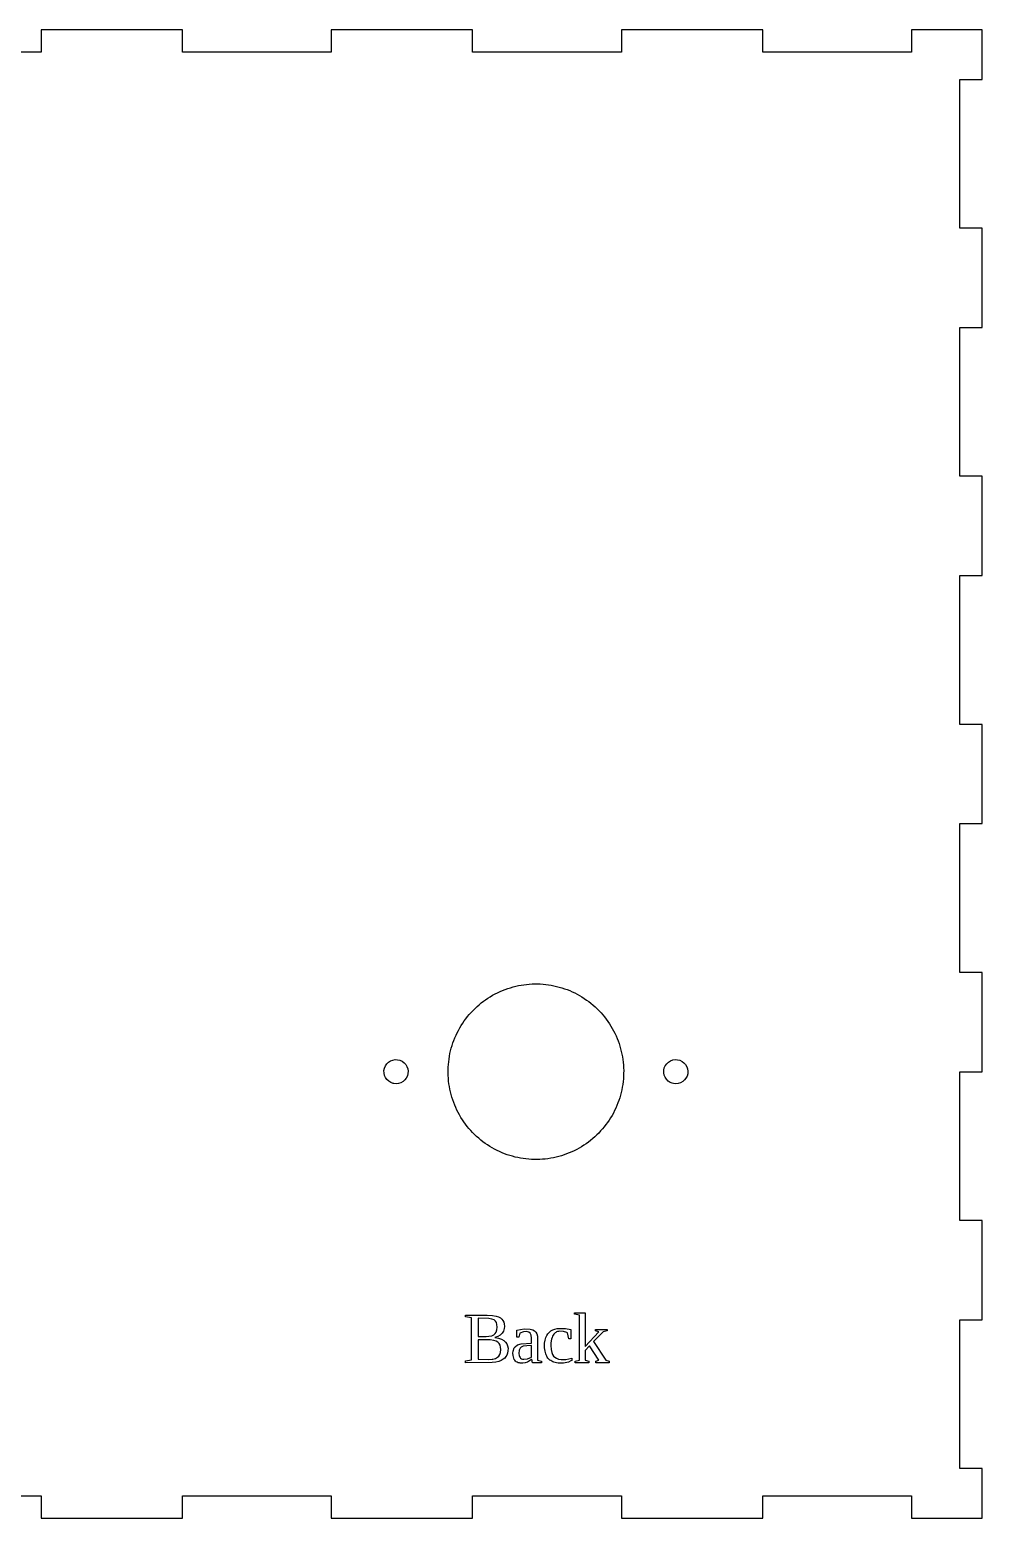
# Model space of a CAD drawing. Header units: metres. Extents: x 0 to 390, y 0 to 200.
# Drawn here: x 262 to 390, y 0 to 200 of the extents above; entities that cross this region are included whole.
import ezdxf

# ---------------------------------------------------------------- set-up
doc = ezdxf.new("R2010")
doc.units = ezdxf.units.M

msp = doc.modelspace()

# ---------------------------------------------------------------- linework, layer by layer
for p, q in [((282.5, 200), (263.5, 200)), ((263.5, 200), (263.5, 197)), ((282.5, 197), (282.5, 200)), ((321.5, 200), (302.5, 200)), ((302.5, 200), (302.5, 197)), ((321.5, 197), (321.5, 200)), ((360.5, 200), (341.5, 200)), ((341.5, 200), (341.5, 197)), ((360.5, 197), (360.5, 200)), ((390, 200), (380.5, 200)), ((380.5, 200), (380.5, 197)), ((390, 193.333), (390, 200)), ((263.5, 197), (243.5, 197)), ((302.5, 197), (282.5, 197)), ((341.5, 197), (321.5, 197)), ((380.5, 197), (360.5, 197)), ((387, 173.333), (387, 193.333)), ((387, 193.333), (390, 193.333)), ((390, 173.333), (387, 173.333)), ((390, 160), (390, 173.333)), ((387, 140), (387, 160)), ((387, 160), (390, 160)), ((390, 140), (387, 140)), ((390, 126.667), (390, 140)), ((387, 106.667), (387, 126.667)), ((387, 126.667), (390, 126.667)), ((390, 106.667), (387, 106.667)), ((390, 93.3333), (390, 106.667)), ((387, 73.3333), (387, 93.3333)), ((387, 93.3333), (390, 93.3333)), ((390, 73.3333), (387, 73.3333)), ((390, 60), (390, 73.3333)), ((323.553, 69.8828), (323.866, 70.0805)), ((323.866, 70.0805), (324.186, 70.2682)), ((324.186, 70.2682), (324.511, 70.4457)), ((324.511, 70.4457), (324.842, 70.613)), ((324.842, 70.613), (325.178, 70.7698)), ((325.178, 70.7698), (325.519, 70.9159)), ((325.519, 70.9159), (325.864, 71.0513)), ((325.864, 71.0513), (326.213, 71.1758)), ((326.213, 71.1758), (326.566, 71.2892)), ((326.566, 71.2892), (326.922, 71.3915)), ((326.922, 71.3915), (327.281, 71.4826)), ((327.281, 71.4826), (327.643, 71.5623)), ((327.643, 71.5623), (328.008, 71.6306)), ((328.008, 71.6306), (328.374, 71.6874)), ((328.374, 71.6874), (328.742, 71.7327)), ((328.742, 71.7327), (329.111, 71.7665)), ((329.111, 71.7665), (329.481, 71.7886)), ((329.481, 71.7886), (329.852, 71.7991)), ((329.852, 71.7991), (330.222, 71.7979)), ((330.222, 71.7979), (330.593, 71.7851)), ((330.593, 71.7851), (330.963, 71.7607)), ((330.963, 71.7607), (331.332, 71.7246)), ((331.332, 71.7246), (331.699, 71.677)), ((331.699, 71.677), (332.065, 71.6179)), ((332.065, 71.6179), (332.429, 71.5472)), ((332.429, 71.5472), (332.791, 71.4652)), ((332.791, 71.4652), (333.149, 71.3719)), ((333.149, 71.3719), (333.505, 71.2674)), ((333.505, 71.2674), (333.857, 71.1517)), ((333.857, 71.1517), (334.206, 71.0251)), ((334.206, 71.0251), (334.55, 70.8875)), ((334.55, 70.8875), (334.89, 70.7392)), ((334.89, 70.7392), (335.225, 70.5804)), ((335.225, 70.5804), (335.554, 70.411)), ((335.554, 70.411), (335.879, 70.2314)), ((335.879, 70.2314), (336.197, 70.0417)), ((336.197, 70.0417), (336.509, 69.8421)), ((321.297, 67.9689), (321.552, 68.2383)), ((321.552, 68.2383), (321.815, 68.4996)), ((321.815, 68.4996), (322.086, 68.7525)), ((322.086, 68.7525), (322.365, 68.9968)), ((322.365, 68.9968), (322.651, 69.2322)), ((322.651, 69.2322), (322.945, 69.4585)), ((322.945, 69.4585), (323.245, 69.6754)), ((323.245, 69.6754), (323.553, 69.8828)), ((336.509, 69.8421), (336.815, 69.6328)), ((336.815, 69.6328), (337.115, 69.414)), ((337.115, 69.414), (337.407, 69.1859)), ((337.407, 69.1859), (337.692, 68.9487)), ((337.692, 68.9487), (337.969, 68.7027)), ((337.969, 68.7027), (338.238, 68.448)), ((338.238, 68.448), (338.5, 68.1851)), ((338.5, 68.1851), (338.753, 67.9141)), ((319.769, 65.8786), (319.958, 66.1971)), ((319.958, 66.1971), (320.158, 66.5094)), ((320.158, 66.5094), (320.367, 66.8154)), ((320.367, 66.8154), (320.586, 67.1146)), ((320.586, 67.1146), (320.814, 67.4068)), ((320.814, 67.4068), (321.051, 67.6916)), ((321.051, 67.6916), (321.297, 67.9689)), ((338.753, 67.9141), (338.997, 67.6353)), ((338.997, 67.6353), (339.232, 67.3489)), ((339.232, 67.3489), (339.458, 67.0553)), ((339.458, 67.0553), (339.675, 66.7547)), ((339.675, 66.7547), (339.883, 66.4474)), ((339.883, 66.4474), (340.08, 66.1338)), ((340.08, 66.1338), (340.268, 65.8142)), ((318.848, 63.8573), (318.975, 64.2057)), ((318.975, 64.2057), (319.112, 64.5499)), ((319.112, 64.5499), (319.261, 64.8896)), ((319.261, 64.8896), (319.42, 65.2245)), ((319.42, 65.2245), (319.589, 65.5543)), ((319.589, 65.5543), (319.769, 65.8786)), ((340.268, 65.8142), (340.446, 65.4888)), ((340.446, 65.4888), (340.613, 65.158)), ((340.613, 65.158), (340.77, 64.8221)), ((340.77, 64.8221), (340.916, 64.4814)), ((340.916, 64.4814), (341.051, 64.1363)), ((341.051, 64.1363), (341.176, 63.7871)), ((318.323, 61.6993), (318.382, 62.0653)), ((318.382, 62.0653), (318.453, 62.4292)), ((318.453, 62.4292), (318.535, 62.7907)), ((318.535, 62.7907), (318.628, 63.1494)), ((318.628, 63.1494), (318.733, 63.5051)), ((318.733, 63.5051), (318.848, 63.8573)), ((341.176, 63.7871), (341.289, 63.4342)), ((341.289, 63.4342), (341.391, 63.0779)), ((341.391, 63.0779), (341.483, 62.7186)), ((341.483, 62.7186), (341.562, 62.3566)), ((341.562, 62.3566), (341.631, 61.9922)), ((309.581, 60.1427), (309.642, 60.4632)), ((309.585, 59.8166), (309.581, 60.1427)), ((309.642, 60.4632), (309.766, 60.7649)), ((309.766, 60.7649), (309.948, 61.0358)), ((309.948, 61.0358), (310.18, 61.265)), ((310.18, 61.265), (310.453, 61.4432)), ((310.453, 61.4432), (310.756, 61.5633)), ((310.756, 61.5633), (311.078, 61.6204)), ((311.078, 61.6204), (311.404, 61.6122)), ((311.404, 61.6122), (311.722, 61.539)), ((311.722, 61.539), (312.018, 61.4039)), ((312.018, 61.4039), (312.282, 61.2121)), ((312.282, 61.2121), (312.503, 60.9716)), ((312.503, 60.9716), (312.67, 60.6919)), ((312.67, 60.6919), (312.779, 60.3843)), ((312.779, 60.3843), (312.823, 60.0714)), ((312.823, 60.0714), (312.805, 59.7458)), ((318.201, 59.8517), (318.202, 60.2224)), ((318.202, 60.2224), (318.215, 60.5929)), ((318.215, 60.5929), (318.239, 60.9628)), ((318.239, 60.9628), (318.275, 61.3317)), ((318.275, 61.3317), (318.323, 61.6993)), ((341.631, 61.9922), (341.687, 61.6259)), ((341.687, 61.6259), (341.733, 61.258)), ((341.733, 61.258), (341.766, 60.8889)), ((341.766, 60.8889), (341.789, 60.5188)), ((341.789, 60.5188), (341.799, 60.1483)), ((341.799, 60.1483), (341.798, 59.7776)), ((347.18, 59.8674), (347.187, 60.1935)), ((347.187, 60.1935), (347.258, 60.5118)), ((347.258, 60.5118), (347.391, 60.8095)), ((347.391, 60.8095), (347.581, 61.0746)), ((347.581, 61.0746), (347.812, 61.2902)), ((347.812, 61.2902), (348.09, 61.4615)), ((348.09, 61.4615), (348.396, 61.5739)), ((348.396, 61.5739), (348.708, 61.6224)), ((348.708, 61.6224), (349.034, 61.608)), ((349.034, 61.608), (349.35, 61.5289)), ((349.35, 61.5289), (349.645, 61.3882)), ((349.645, 61.3882), (349.905, 61.1915)), ((349.905, 61.1915), (350.121, 60.9469)), ((350.121, 60.9469), (350.279, 60.6734)), ((350.279, 60.6734), (350.384, 60.3644)), ((350.384, 60.3644), (350.424, 60.051)), ((350.424, 60.051), (350.402, 59.7256)), ((387, 40), (387, 60)), ((387, 60), (390, 60)), ((309.655, 59.4978), (309.585, 59.8166)), ((309.786, 59.1993), (309.655, 59.4978)), ((309.974, 58.9331), (309.786, 59.1993)), ((310.212, 58.7098), (309.974, 58.9331)), ((310.49, 58.5385), (310.212, 58.7098)), ((310.796, 58.4261), (310.49, 58.5385)), ((310.896, 58.4038), (310.796, 58.4261)), ((311.22, 58.3751), (310.896, 58.4038)), ((311.545, 58.4119), (311.22, 58.3751)), ((311.855, 58.5127), (311.545, 58.4119)), ((312.139, 58.6735), (311.855, 58.5127)), ((312.385, 58.8876), (312.139, 58.6735)), ((312.577, 59.1379), (312.385, 58.8876)), ((312.722, 59.4304), (312.577, 59.1379)), ((312.805, 59.7458), (312.722, 59.4304)), ((318.211, 59.4812), (318.201, 59.8517)), ((318.234, 59.1111), (318.211, 59.4812)), ((318.267, 58.742), (318.234, 59.1111)), ((318.313, 58.3741), (318.267, 58.742)), ((318.369, 58.0078), (318.313, 58.3741)), ((318.438, 57.6434), (318.369, 58.0078)), ((341.677, 58.3007), (341.618, 57.9347)), ((341.725, 58.6683), (341.677, 58.3007)), ((341.761, 59.0372), (341.725, 58.6683)), ((341.785, 59.4071), (341.761, 59.0372)), ((341.798, 59.7776), (341.785, 59.4071)), ((347.24, 59.5466), (347.18, 59.8674)), ((347.357, 59.2532), (347.24, 59.5466)), ((347.535, 58.98), (347.357, 59.2532)), ((347.764, 58.7479), (347.535, 58.98)), ((348.035, 58.5663), (347.764, 58.7479)), ((348.327, 58.4453), (348.035, 58.5663)), ((348.495, 58.4038), (348.327, 58.4453)), ((348.82, 58.3751), (348.495, 58.4038)), ((349.145, 58.4119), (348.82, 58.3751)), ((349.455, 58.5127), (349.145, 58.4119)), ((349.739, 58.6735), (349.455, 58.5127)), ((349.985, 58.8876), (349.739, 58.6735)), ((350.177, 59.1379), (349.985, 58.8876)), ((350.318, 59.4208), (350.177, 59.1379)), ((350.402, 59.7256), (350.318, 59.4208)), ((318.517, 57.2814), (318.438, 57.6434)), ((318.609, 56.9221), (318.517, 57.2814)), ((318.711, 56.5658), (318.609, 56.9221)), ((318.824, 56.2129), (318.711, 56.5658)), ((318.949, 55.8637), (318.824, 56.2129)), ((341.152, 56.1427), (341.025, 55.7943)), ((341.267, 56.4949), (341.152, 56.1427)), ((341.372, 56.8506), (341.267, 56.4949)), ((341.465, 57.2093), (341.372, 56.8506)), ((341.547, 57.5708), (341.465, 57.2093)), ((341.618, 57.9347), (341.547, 57.5708)), ((319.084, 55.5186), (318.949, 55.8637)), ((319.23, 55.1779), (319.084, 55.5186)), ((319.387, 54.842), (319.23, 55.1779)), ((319.554, 54.5112), (319.387, 54.842)), ((319.732, 54.1858), (319.554, 54.5112)), ((319.92, 53.8662), (319.732, 54.1858)), ((340.231, 54.1214), (340.042, 53.8029)), ((340.411, 54.4457), (340.231, 54.1214)), ((340.58, 54.7755), (340.411, 54.4457)), ((340.739, 55.1104), (340.58, 54.7755)), ((340.888, 55.4501), (340.739, 55.1104)), ((341.025, 55.7943), (340.888, 55.4501)), ((320.117, 53.5526), (319.92, 53.8662)), ((320.325, 53.2453), (320.117, 53.5526)), ((320.542, 52.9447), (320.325, 53.2453)), ((320.768, 52.6511), (320.542, 52.9447)), ((321.003, 52.3647), (320.768, 52.6511)), ((321.247, 52.0859), (321.003, 52.3647)), ((321.5, 51.8149), (321.247, 52.0859)), ((338.703, 52.0311), (338.448, 51.7617)), ((338.949, 52.3084), (338.703, 52.0311)), ((339.186, 52.5932), (338.949, 52.3084)), ((339.414, 52.8854), (339.186, 52.5932)), ((339.633, 53.1846), (339.414, 52.8854)), ((339.842, 53.4906), (339.633, 53.1846)), ((340.042, 53.8029), (339.842, 53.4906)), ((321.762, 51.552), (321.5, 51.8149)), ((322.031, 51.2973), (321.762, 51.552)), ((322.308, 51.0513), (322.031, 51.2973)), ((322.593, 50.8141), (322.308, 51.0513)), ((322.885, 50.586), (322.593, 50.8141)), ((323.185, 50.3672), (322.885, 50.586)), ((323.491, 50.1579), (323.185, 50.3672)), ((323.803, 49.9583), (323.491, 50.1579)), ((336.447, 50.1172), (336.134, 49.9195)), ((336.755, 50.3246), (336.447, 50.1172)), ((337.055, 50.5415), (336.755, 50.3246)), ((337.349, 50.7678), (337.055, 50.5415)), ((337.635, 51.0032), (337.349, 50.7678)), ((337.914, 51.2475), (337.635, 51.0032)), ((338.185, 51.5004), (337.914, 51.2475)), ((338.448, 51.7617), (338.185, 51.5004)), ((324.121, 49.7686), (323.803, 49.9583)), ((324.446, 49.589), (324.121, 49.7686)), ((324.775, 49.4196), (324.446, 49.589)), ((325.11, 49.2608), (324.775, 49.4196)), ((325.45, 49.1125), (325.11, 49.2608)), ((325.794, 48.9749), (325.45, 49.1125)), ((326.143, 48.8483), (325.794, 48.9749)), ((326.495, 48.7326), (326.143, 48.8483)), ((326.851, 48.6281), (326.495, 48.7326)), ((327.209, 48.5348), (326.851, 48.6281)), ((327.571, 48.4528), (327.209, 48.5348)), ((327.935, 48.3821), (327.571, 48.4528)), ((328.301, 48.323), (327.935, 48.3821)), ((328.668, 48.2754), (328.301, 48.323)), ((329.037, 48.2393), (328.668, 48.2754)), ((329.407, 48.2149), (329.037, 48.2393)), ((329.778, 48.2021), (329.407, 48.2149)), ((330.148, 48.2009), (329.778, 48.2021)), ((330.519, 48.2114), (330.148, 48.2009)), ((330.889, 48.2335), (330.519, 48.2114)), ((331.258, 48.2673), (330.889, 48.2335)), ((331.626, 48.3126), (331.258, 48.2673)), ((331.992, 48.3694), (331.626, 48.3126)), ((332.357, 48.4377), (331.992, 48.3694)), ((332.719, 48.5174), (332.357, 48.4377)), ((333.078, 48.6085), (332.719, 48.5174)), ((333.434, 48.7108), (333.078, 48.6085)), ((333.787, 48.8242), (333.434, 48.7108)), ((334.136, 48.9487), (333.787, 48.8242)), ((334.481, 49.0841), (334.136, 48.9487)), ((334.822, 49.2302), (334.481, 49.0841)), ((335.158, 49.387), (334.822, 49.2302)), ((335.489, 49.5543), (335.158, 49.387)), ((335.814, 49.7318), (335.489, 49.5543)), ((336.134, 49.9195), (335.814, 49.7318)), ((390, 40), (387, 40)), ((390, 26.6667), (390, 40)), ((320.527, 27.048), (320.527, 27.3)), ((320.527, 27.3), (323.439, 27.3)), ((321.344, 26.925), (320.527, 27.048)), ((321.344, 21.28), (321.344, 26.925)), ((323.654, 26.8523), (322.261, 26.872)), ((322.261, 26.872), (322.261, 24.42)), ((323.439, 27.3), (324.158, 27.2615)), ((324.095, 26.7655), (323.654, 26.8523)), ((324.371, 26.6423), (324.095, 26.7655)), ((324.158, 27.2615), (324.65, 27.171)), ((324.553, 26.4913), (324.371, 26.6423)), ((324.685, 26.2961), (324.553, 26.4913)), ((324.65, 27.171), (324.994, 27.052)), ((324.771, 26.0325), (324.685, 26.2961)), ((324.797, 25.6912), (324.771, 26.0325)), ((324.994, 27.052), (325.245, 26.9125)), ((325.245, 26.9125), (325.431, 26.7531)), ((325.431, 26.7531), (325.572, 26.5714)), ((325.572, 26.5714), (325.675, 26.3612)), ((325.675, 26.3612), (325.745, 26.1004)), ((325.745, 26.1004), (325.771, 25.781)), ((335.191, 27.406), (335.191, 27.62)), ((335.191, 27.62), (336.64, 27.62)), ((335.852, 27.292), (335.191, 27.406)), ((335.852, 21.233), (335.852, 27.292)), ((336.64, 27.62), (336.64, 23.059)), ((387, 6.6667), (387, 26.6667)), ((387, 26.6667), (390, 26.6667)), ((322.261, 24.42), (323.301, 24.42)), ((323.301, 24.42), (323.676, 24.4412)), ((323.676, 24.4412), (324.073, 24.5295)), ((324.073, 24.5295), (324.341, 24.6598)), ((324.341, 24.6598), (324.525, 24.8197)), ((324.885, 24.4146), (324.46, 24.277)), ((324.46, 24.277), (324.966, 24.1886)), ((324.525, 24.8197), (324.658, 25.0212)), ((324.658, 25.0212), (324.753, 25.296)), ((324.753, 25.296), (324.797, 25.6912)), ((325.206, 24.6051), (324.885, 24.4146)), ((324.966, 24.1886), (325.375, 24.0453)), ((325.463, 24.857), (325.206, 24.6051)), ((325.375, 24.0453), (325.68, 23.8683)), ((325.642, 25.1487), (325.463, 24.857)), ((325.744, 25.4779), (325.642, 25.1487)), ((325.771, 25.781), (325.744, 25.4779)), ((327.434, 25.28), (328.439, 25.4306)), ((327.434, 24.322), (327.434, 25.28)), ((327.7, 24.322), (327.434, 24.322)), ((327.862, 24.865), (327.7, 24.322)), ((328.317, 25.0384), (327.862, 24.865)), ((328.747, 25.0829), (328.317, 25.0384)), ((328.439, 25.4306), (329.232, 25.4109)), ((329.057, 25.0207), (328.747, 25.0829)), ((329.248, 24.8724), (329.057, 25.0207)), ((329.232, 25.4109), (329.583, 25.3147)), ((329.376, 24.602), (329.248, 24.8724)), ((329.42, 24.2131), (329.376, 24.602)), ((329.42, 23.524), (329.42, 24.2131)), ((329.583, 25.3147), (329.823, 25.1782)), ((329.823, 25.1782), (329.999, 24.9983)), ((329.999, 24.9983), (330.121, 24.7695)), ((330.121, 24.7695), (330.195, 24.4568)), ((330.195, 24.4568), (330.208, 21.233)), ((331.237, 23.9385), (331.334, 24.2729)), ((331.334, 24.2729), (331.465, 24.5584)), ((331.465, 24.5584), (331.624, 24.7993)), ((331.624, 24.7993), (331.807, 24.9995)), ((331.807, 24.9995), (332.018, 25.1669)), ((332.018, 25.1669), (332.255, 25.301)), ((332.106, 24.0738), (332.061, 23.835)), ((332.167, 24.2884), (332.106, 24.0738)), ((332.235, 24.4606), (332.167, 24.2884)), ((332.307, 24.5971), (332.235, 24.4606)), ((332.255, 25.301), (332.531, 25.4058)), ((332.389, 24.718), (332.307, 24.5971)), ((332.482, 24.8233), (332.389, 24.718)), ((332.571, 24.9026), (332.482, 24.8233)), ((332.531, 25.4058), (332.866, 25.4784)), ((332.668, 24.97), (332.571, 24.9026)), ((332.773, 25.0255), (332.668, 24.97)), ((332.886, 25.069), (332.773, 25.0255)), ((332.866, 25.4784), (333.252, 25.5077)), ((333.024, 25.1041), (332.886, 25.069)), ((333.173, 25.1236), (333.024, 25.1041)), ((333.727, 25.0885), (333.173, 25.1236)), ((333.252, 25.5077), (333.96, 25.4724)), ((334.166, 24.9422), (333.727, 25.0885)), ((333.96, 25.4724), (334.701, 25.361)), ((334.236, 24.905), (334.166, 24.9422)), ((334.44, 24.116), (334.236, 24.905)), ((334.701, 24.116), (334.44, 24.116)), ((334.701, 25.361), (334.701, 24.116)), ((336.64, 23.059), (338.469, 25.038)), ((339.025, 25.057), (337.752, 23.75)), ((338.003, 25.166), (338.003, 25.38)), ((338.003, 25.38), (339.58, 25.38)), ((338.469, 25.038), (338.003, 25.166)), ((339.58, 25.166), (339.025, 25.057)), ((339.58, 25.38), (339.58, 25.166)), ((323.838, 23.9747), (322.261, 23.992)), ((322.261, 23.992), (322.261, 21.356)), ((324.349, 23.8921), (323.838, 23.9747)), ((324.674, 23.7754), (324.349, 23.8921)), ((324.898, 23.6352), (324.674, 23.7754)), ((325.059, 23.4693), (324.898, 23.6352)), ((325.001, 21.7968), (325.137, 22.0108)), ((325.175, 23.2686), (325.059, 23.4693)), ((325.137, 22.0108), (325.232, 22.2861)), ((325.253, 23.0056), (325.175, 23.2686)), ((325.232, 22.2861), (325.276, 22.6538)), ((325.276, 22.6538), (325.253, 23.0056)), ((325.68, 23.8683), (325.921, 23.6543)), ((325.921, 23.6543), (326.089, 23.4234)), ((326.089, 23.4234), (326.201, 23.1645)), ((326.19, 22.1838), (326.097, 21.9319)), ((326.246, 22.4757), (326.19, 22.1838)), ((326.201, 23.1645), (326.256, 22.868)), ((326.256, 22.868), (326.246, 22.4757)), ((326.921, 22.159), (326.945, 22.4688)), ((326.935, 21.8813), (326.921, 22.159)), ((326.945, 22.4688), (327.083, 22.8744)), ((327.083, 22.8744), (327.214, 23.052)), ((327.214, 23.052), (327.532, 23.285)), ((327.532, 23.285), (328.036, 23.4433)), ((327.754, 22.5898), (327.711, 22.1235)), ((327.711, 22.1235), (327.739, 21.8812)), ((327.866, 22.8451), (327.754, 22.5898)), ((328.008, 22.9864), (327.866, 22.8451)), ((328.27, 23.1012), (328.008, 22.9864)), ((328.036, 23.4433), (329.42, 23.524)), ((328.798, 23.172), (328.27, 23.1012)), ((329.42, 23.191), (328.798, 23.172)), ((329.42, 21.62), (329.42, 23.191)), ((331.163, 23.193), (331.177, 23.534)), ((331.172, 22.9032), (331.163, 23.193)), ((331.194, 22.6652), (331.172, 22.9032)), ((331.177, 23.534), (331.237, 23.9385)), ((331.23, 22.4418), (331.194, 22.6652)), ((331.271, 22.2618), (331.23, 22.4418)), ((331.322, 22.0926), (331.271, 22.2618)), ((331.382, 21.934), (331.322, 22.0926)), ((332.03, 23.544), (332.018, 23.193)), ((332.018, 23.193), (332.05, 22.6657)), ((332.061, 23.835), (332.03, 23.544)), ((332.05, 22.6657), (332.131, 22.276)), ((332.131, 22.276), (332.243, 21.9959)), ((337.224, 23.164), (336.64, 22.52)), ((336.64, 22.52), (336.64, 21.233)), ((338.45, 21.233), (337.224, 23.164)), ((337.752, 23.75), (339.386, 21.223)), ((320.527, 21.152), (321.344, 21.28)), ((320.527, 20.9), (320.527, 21.152)), ((324.111, 20.9095), (320.527, 20.9)), ((322.261, 21.356), (323.621, 21.328)), ((323.621, 21.328), (324.142, 21.3639)), ((324.634, 20.9705), (324.111, 20.9095)), ((324.142, 21.3639), (324.217, 21.3772)), ((324.217, 21.3772), (324.567, 21.4823)), ((324.567, 21.4823), (324.82, 21.6253)), ((325.032, 21.0695), (324.634, 20.9705)), ((324.82, 21.6253), (325.001, 21.7968)), ((325.352, 21.1994), (325.032, 21.0695)), ((325.606, 21.3513), (325.352, 21.1994)), ((325.812, 21.5253), (325.606, 21.3513)), ((325.972, 21.7164), (325.812, 21.5253)), ((326.097, 21.9319), (325.972, 21.7164)), ((326.969, 21.6693), (326.935, 21.8813)), ((327.019, 21.4961), (326.969, 21.6693)), ((327.087, 21.343), (327.019, 21.4961)), ((327.163, 21.2213), (327.087, 21.343)), ((327.254, 21.1163), (327.163, 21.2213)), ((327.359, 21.028), (327.254, 21.1163)), ((327.479, 20.9563), (327.359, 21.028)), ((327.613, 20.9013), (327.479, 20.9563)), ((327.777, 20.8601), (327.613, 20.9013)), ((327.739, 21.8812), (327.792, 21.7101)), ((327.874, 20.8461), (327.777, 20.8601)), ((327.792, 21.7101), (327.864, 21.5865)), ((327.864, 21.5865), (327.95, 21.4948)), ((328.223, 20.8409), (327.874, 20.8461)), ((327.95, 21.4948), (328.064, 21.423)), ((328.064, 21.423), (328.199, 21.3779)), ((328.199, 21.3779), (328.378, 21.3591)), ((328.569, 20.8906), (328.223, 20.8409)), ((328.378, 21.3591), (328.834, 21.4023)), ((328.875, 20.9893), (328.569, 20.8906)), ((328.834, 21.4023), (328.858, 21.4078)), ((328.858, 21.4078), (329.42, 21.62)), ((329.144, 21.1313), (328.875, 20.9893)), ((329.395, 21.3276), (329.144, 21.1313)), ((329.448, 21.378), (329.395, 21.3276)), ((329.538, 20.9), (329.448, 21.378)), ((330.764, 20.9), (329.538, 20.9)), ((330.208, 21.233), (330.764, 21.114)), ((330.764, 21.114), (330.764, 20.9)), ((331.453, 21.7862), (331.382, 21.934)), ((331.533, 21.649), (331.453, 21.7862)), ((331.623, 21.5225), (331.533, 21.649)), ((331.706, 21.4252), (331.623, 21.5225)), ((331.796, 21.3354), (331.706, 21.4252)), ((331.892, 21.253), (331.796, 21.3354)), ((331.995, 21.1781), (331.892, 21.253)), ((332.128, 21.0979), (331.995, 21.1781)), ((332.271, 21.0284), (332.128, 21.0979)), ((332.243, 21.9959), (332.375, 21.794)), ((332.424, 20.9696), (332.271, 21.0284)), ((332.375, 21.794), (332.546, 21.6279)), ((332.586, 20.9215), (332.424, 20.9696)), ((332.546, 21.6279), (332.762, 21.4944)), ((332.758, 20.8841), (332.586, 20.9215)), ((332.972, 20.854), (332.758, 20.8841)), ((332.762, 21.4944), (333.048, 21.3923)), ((333.133, 20.8414), (332.972, 20.854)), ((333.048, 21.3923), (333.418, 21.3361)), ((333.73, 20.8573), (333.133, 20.8414)), ((333.418, 21.3361), (334.037, 21.3466)), ((334.372, 20.9893), (333.73, 20.8573)), ((334.037, 21.3466), (334.811, 21.487)), ((334.695, 21.1272), (334.372, 20.9893)), ((334.811, 21.202), (334.695, 21.1272)), ((334.811, 21.487), (334.811, 21.202)), ((335.286, 21.114), (335.852, 21.233)), ((335.286, 20.9), (335.286, 21.114)), ((337.115, 20.9), (335.286, 20.9)), ((336.64, 21.233), (337.115, 21.114)), ((337.115, 21.114), (337.115, 20.9)), ((338.041, 21.114), (338.45, 21.233)), ((338.041, 20.9), (338.041, 21.114)), ((339.87, 20.9), (338.041, 20.9)), ((339.386, 21.223), (339.87, 21.114)), ((339.87, 21.114), (339.87, 20.9)), ((390, 6.6667), (387, 6.6667)), ((390, 0), (390, 6.6667)), ((243.5, 3), (263.5, 3)), ((263.5, 3), (263.5, 0)), ((282.5, 0), (282.5, 3)), ((282.5, 3), (302.5, 3)), ((302.5, 3), (302.5, 0)), ((321.5, 0), (321.5, 3)), ((321.5, 3), (341.5, 3)), ((341.5, 3), (341.5, 0)), ((360.5, 0), (360.5, 3)), ((360.5, 3), (380.5, 3)), ((380.5, 3), (380.5, 0)), ((263.5, 0), (282.5, 0)), ((302.5, 0), (321.5, 0)), ((341.5, 0), (360.5, 0)), ((380.5, 0), (390, 0))]:
    msp.add_line(p, q)

doc.saveas('drawing.dxf')
